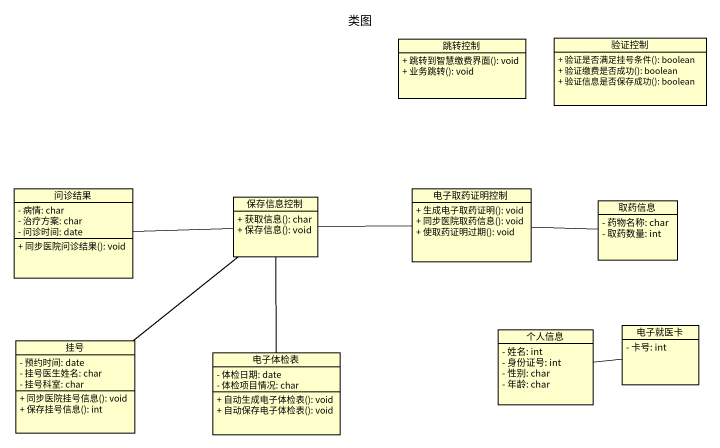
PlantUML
@startuml
title 类图
hide circle
hide empty members
skinparam classAttributeIconSize 0
class 跳转控制 {
  + 跳转到智慧缴费界面(): void
  + 业务跳转(): void
}
class 验证控制 {
  + 验证是否满足挂号条件(): boolean
  + 验证缴费是否成功(): boolean
  + 验证信息是否保存成功(): boolean
}
class 问诊结果 {
  - 病情: char
  - 治疗方案: char
  - 问诊时间: date
  + 同步医院问诊结果(): void
}
class 保存信息控制 {
  + 获取信息(): char
  + 保存信息(): void
}
class 电子取药证明控制 {
  + 生成电子取药证明(): void
  + 同步医院取药信息(): void
  + 使取药证明过期(): void
}
class 取药信息 {
  - 药物名称: char
  - 取药数量: int
}
class 挂号 {
  - 预约时间: date
  - 挂号医生姓名: char
  - 挂号科室: char
  + 同步医院挂号信息(): void
  + 保存挂号信息(): int
}
class 电子体检表 {
  - 体检日期: date
  - 体检项目情况: char
  + 自动生成电子体检表(): void
  + 自动保存电子体检表(): void
}
class 个人信息 {
  - 姓名: int
  - 身份证号: int
  - 性别: char
  - 年龄: char
}
class 电子就医卡 {
  - 卡号: int
}
问诊结果 -right- 保存信息控制
电子取药证明控制 -left- 保存信息控制
取药信息 -left- 电子取药证明控制
挂号 -up- 保存信息控制
电子体检表 -up- 保存信息控制
电子就医卡 -left- 个人信息
@enduml
